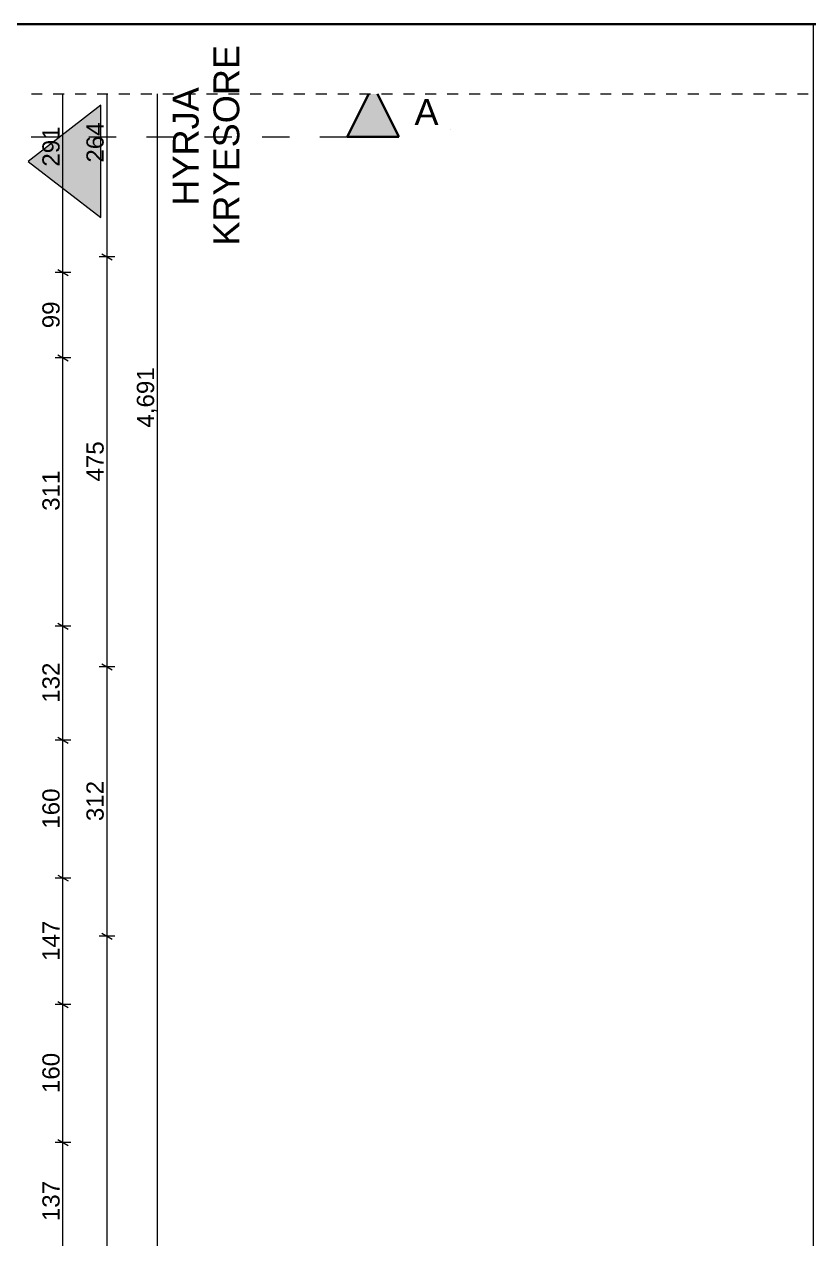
# Model space of a CAD drawing. Header units: millimetres. Extents: x -117066 to -55301, y -75598 to 14871.
# Drawn here: x -69679 to -58196, y -52236 to -34626 of the extents above; entities that cross this region are included whole.
import ezdxf

# ---------------------------------------------------------------- set-up
doc = ezdxf.new("R2010")
doc.units = ezdxf.units.MM
doc.header["$MEASUREMENT"] = 0
doc.layers.add('Drawing & Figure', color=7, linetype='Continuous')
for name, color, linetype, lineweight in [('Drawing & Figure_Pen_No__1', 7, 'Continuous', 13), ('Drawing & Figure_Pen_No__101', 252, 'Continuous', 13), ('Drawing & Figure_Pen_No__7', 7, 'Continuous', 35)]:
    doc.layers.add(name, color=color, linetype=linetype, lineweight=lineweight)
for name, color, linetype, lineweight, true_color in [('Drawing & Figure_Pen_No__25', 7, 'Continuous', 35, 0x40a5ff), ('Drawing & Figure_Pen_No__5', 7, 'Continuous', 25, 0x40a5ff), ('Drawing & Figure_Pen_No__81', 7, 'Continuous', 20, 0x6a6a6a), ('Drawing & Figure_Pen_No__85', 7, 'Continuous', 20, 0x80c2ff)]:
    doc.layers.add(name, color=color, linetype=linetype, lineweight=lineweight, true_color=true_color)
doc.styles.add('GENERATED_STYLE_1', font='arial.ttf')

msp = doc.modelspace()

# ---------------------------------------------------------------- hatches: boundary and pattern name
at = {"layer": 'Drawing & Figure', "linetype": 'Continuous', "lineweight": 0, "true_color": 0x40a5ff}
msp.add_hatch(color=161, dxfattribs=at).paths.add_polyline_path([(-64242.8, -36258), (-64554.2, -35635.1), (-64681.3, -35635.1), (-64992.8, -36258)])
at = {"layer": 'Drawing & Figure', "linetype": 'Continuous', "lineweight": 0, "true_color": 0x64727f}
msp.add_hatch(color=8, dxfattribs=at).paths.add_polyline_path([(-69622.9, -36614.1), (-68567.7, -37428.7), (-68567.7, -35799.4)])

# ---------------------------------------------------------------- linework, layer by layer
at = {"layer": 'Drawing & Figure_Pen_No__1', "color": 7, "linetype": 'Continuous', "lineweight": 13}
for points in [[(-58233.9, -34626.2), (-58233.9, -73909.9)], [(-68567.7, -35799.4), (-69622.9, -36614.1)], [(-68567.7, -37428.7), (-68567.7, -35799.4)], [(-69622.9, -36614.1), (-68567.7, -37428.7)], [(-68552.8, -37956.7), (-68402.8, -38043.3)], [(-69191.8, -38182.2), (-69041.8, -38268.8)], [(-69191.8, -39419.2), (-69041.8, -39505.8)], [(-69191.8, -43312), (-69041.8, -43398.5)], [(-68552.8, -43899.8), (-68402.8, -43986.5)], [(-69191.8, -44962.5), (-69041.8, -45049.1)], [(-69191.8, -46962.5), (-69041.8, -47049.1)], [(-68552.8, -47806.1), (-68402.8, -47892.7)], [(-69191.8, -48796.4), (-69041.8, -48882.9)], [(-69191.8, -50796.3), (-69041.8, -50882.9)]]:
    msp.add_lwpolyline(points, dxfattribs=at)
at = {"layer": 'Drawing & Figure_Pen_No__101', "color": 252, "linetype": 'Continuous', "lineweight": 13}
for points in [[(-69116.8, -38225.5), (-69116.8, -35635.1)], [(-68477.8, -38000), (-68477.8, -35635.1)], [(-67747.6, -69368.1), (-67747.6, -35635.1)], [(-68365.3, -38000), (-68590.3, -38000)], [(-68477.8, -43943.2), (-68477.8, -38000)], [(-69004.3, -38225.5), (-69229.3, -38225.5)], [(-69116.8, -39462.5), (-69116.8, -38225.5)], [(-69004.3, -39462.5), (-69229.3, -39462.5)], [(-69116.8, -43355.3), (-69116.8, -39462.5)], [(-69004.3, -43355.3), (-69229.3, -43355.3)], [(-69116.8, -45005.8), (-69116.8, -43355.3)], [(-68365.3, -43943.2), (-68590.3, -43943.2)], [(-68477.8, -47849.4), (-68477.8, -43943.2)], [(-69004.3, -45005.8), (-69229.3, -45005.8)], [(-69116.8, -47005.8), (-69116.8, -45005.8)], [(-69004.3, -47005.8), (-69229.3, -47005.8)], [(-69116.8, -48839.6), (-69116.8, -47005.8)], [(-68365.3, -47849.4), (-68590.3, -47849.4)], [(-68477.8, -63430.8), (-68477.8, -47849.4)], [(-69004.3, -48839.6), (-69229.3, -48839.6)], [(-69116.8, -50839.7), (-69116.8, -48839.6)], [(-69004.3, -50839.7), (-69229.3, -50839.7)], [(-69116.8, -52553.7), (-69116.8, -50839.7)]]:
    msp.add_lwpolyline(points, dxfattribs=at)
at = {"layer": 'Drawing & Figure_Pen_No__25', "color": 161, "linetype": 'Continuous', "lineweight": 35, "true_color": 0x40a5ff}
for points in [[(-64992.8, -36258), (-64681.3, -35635.1)], [(-64554.2, -35635.1), (-64242.8, -36258)], [(-64242.8, -36258), (-64992.8, -36258)]]:
    msp.add_lwpolyline(points, dxfattribs=at)
at = {"layer": 'Drawing & Figure_Pen_No__7', "color": 7, "linetype": 'Continuous', "lineweight": 35}
for points in [[(-114132.4, -34626.2), (-58196.2, -34626.2)], [(-63498.2, -36154), (-63498.2, -36154)]]:
    msp.add_lwpolyline(points, dxfattribs=at)
at = {"layer": 'Drawing & Figure_Pen_No__81', "color": 251, "linetype": 'Continuous', "lineweight": 20, "true_color": 0x6a6a6a}
for points in [[(-69575.4, -35635.1), (-69416.6, -35635.1)], [(-69257.9, -35635.1), (-69099.2, -35635.1)], [(-68940.4, -35635.1), (-68781.7, -35635.1)], [(-68622.9, -35635.1), (-68464.1, -35635.1)], [(-68305.4, -35635.1), (-68146.7, -35635.1)], [(-67987.9, -35635.1), (-67829.2, -35635.1)], [(-67670.4, -35635.1), (-67511.6, -35635.1)], [(-67352.9, -35635.1), (-67194.2, -35635.1)], [(-67035.4, -35635.1), (-66876.7, -35635.1)], [(-66717.9, -35635.1), (-66559.1, -35635.1)], [(-66400.4, -35635.1), (-66241.7, -35635.1)], [(-66082.9, -35635.1), (-65924.2, -35635.1)], [(-65765.4, -35635.1), (-65606.6, -35635.1)], [(-65447.9, -35635.1), (-65289.2, -35635.1)], [(-65130.4, -35635.1), (-64971.7, -35635.1)], [(-64812.9, -35635.1), (-64654.1, -35635.1)], [(-64495.4, -35635.1), (-64336.7, -35635.1)], [(-64177.9, -35635.1), (-64019.2, -35635.1)], [(-63860.4, -35635.1), (-63701.6, -35635.1)], [(-63542.9, -35635.1), (-63384.2, -35635.1)], [(-63225.4, -35635.1), (-63066.7, -35635.1)], [(-62907.9, -35635.1), (-62749.1, -35635.1)], [(-62590.4, -35635.1), (-62431.7, -35635.1)], [(-62272.9, -35635.1), (-62114.2, -35635.1)], [(-61955.4, -35635.1), (-61796.6, -35635.1)], [(-61637.9, -35635.1), (-61479.2, -35635.1)], [(-61320.4, -35635.1), (-61161.7, -35635.1)], [(-61002.9, -35635.1), (-60844.1, -35635.1)], [(-60685.4, -35635.1), (-60526.7, -35635.1)], [(-60367.9, -35635.1), (-60209.2, -35635.1)], [(-60050.4, -35635.1), (-59891.6, -35635.1)], [(-59732.9, -35635.1), (-59574.2, -35635.1)], [(-59415.4, -35635.1), (-59256.7, -35635.1)], [(-59097.9, -35635.1), (-58939.1, -35635.1)], [(-58780.4, -35635.1), (-58621.7, -35635.1)], [(-58462.9, -35635.1), (-58304.2, -35635.1)]]:
    msp.add_lwpolyline(points, dxfattribs=at)
at = {"layer": 'Drawing & Figure_Pen_No__85', "color": 151, "linetype": 'Continuous', "lineweight": 20, "true_color": 0x80c2ff}
for points in [[(-69578.9, -36258), (-69182, -36258)], [(-68741.1, -36258), (-68344.2, -36258)], [(-67903.3, -36258), (-67506.4, -36258)], [(-67065.4, -36258), (-66668.6, -36258)], [(-66227.6, -36258), (-65830.7, -36258)], [(-65389.7, -36258), (-64992.8, -36258)]]:
    msp.add_lwpolyline(points, dxfattribs=at)

# ---------------------------------------------------------------- texts
at = {"layer": 'Drawing & Figure_Pen_No__1', "color": 7, "linetype": 'Continuous', "lineweight": 13, "attachment_point": 7, "rotation": 90, "style": 'GENERATED_STYLE_1'}
for s, insert, char_height in [('\\A1;{\\pql;\\fArial|b0|i0|c0|p34;KRYESORE}', (-66554.4, -37837.1), 375.001), ('\\A1;{\\pql;\\fArial|b0|i0|c0|p34;HYRJA}', (-67143.6, -37256), 375.001), ('\\A1;{\\pql;\\fArial|b0|i0|c0|p34;264}', (-68523.6, -36631.9), 250.001), ('\\A1;{\\pql;\\fArial|b0|i0|c0|p34;4,691}', (-67749, -40474.2), 250.001), ('\\A1;{\\pql;\\fArial|b0|i0|c0|p34;475}', (-68523.6, -41256.2), 250.001), ('\\A1;{\\pql;\\fArial|b0|i0|c0|p34;312}', (-68523.4, -46180.9), 250.001)]:
    msp.add_mtext(s, dxfattribs=dict(at, insert=insert, char_height=char_height))
at = {"layer": 'Drawing & Figure_Pen_No__5', "color": 161, "linetype": 'Continuous', "lineweight": 25, "true_color": 0x40a5ff, "insert": (-64017.6, -36086.6), "char_height": 375.001, "attachment_point": 7, "style": 'GENERATED_STYLE_1'}
msp.add_mtext('\\A1;{\\pql;\\fArial|b0|i0|c0|p34;A}', dxfattribs=at)
at = {"layer": 'Drawing & Figure_Pen_No__5', "color": 161, "linetype": 'Continuous', "lineweight": 25, "true_color": 0x40a5ff, "char_height": 250.001, "attachment_point": 7, "rotation": 90, "style": 'GENERATED_STYLE_1'}
for s, insert in [('\\A1;{\\pql;\\fArial|b0|i0|c0|p34;291}', (-69162.6, -36690.4)), ('\\A1;{\\pql;\\fArial|b0|i0|c0|p34;99}', (-69162.6, -39033.7)), ('\\A1;{\\pql;\\fArial|b0|i0|c0|p34;311}', (-69162.4, -41680.9)), ('\\A1;{\\pql;\\fArial|b0|i0|c0|p34;132}', (-69162.4, -44465.1)), ('\\A1;{\\pql;\\fArial|b0|i0|c0|p34;160}', (-69162.6, -46290.4)), ('\\A1;{\\pql;\\fArial|b0|i0|c0|p34;147}', (-69166.7, -48207.3)), ('\\A1;{\\pql;\\fArial|b0|i0|c0|p34;160}', (-69162.6, -50124.2)), ('\\A1;{\\pql;\\fArial|b0|i0|c0|p34;137}', (-69162.4, -51981.3))]:
    msp.add_mtext(s, dxfattribs=dict(at, insert=insert))

doc.saveas('drawing.dxf')
